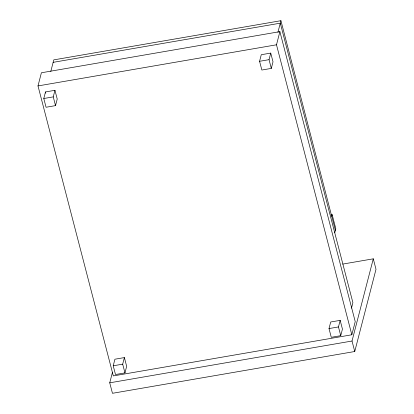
<?xml version="1.0" encoding="UTF-8"?>
<svg xmlns="http://www.w3.org/2000/svg" width="414" height="414" viewBox="0 0 414 414"><rect width="100%" height="100%" fill="white"/><g stroke="black" fill="none" stroke-linecap="round" stroke-linejoin="round"><path stroke-width="0.62" d="M37.995 85.931L41.395 72.776L279.895 31.64L355.233 321.626L351.828 334.781L113.327 375.917L37.995 85.931L276.495 44.795L279.895 31.64M43.791 98.516L45.488 91.939L54.953 90.309L57.225 99.039L55.523 105.617L46.057 107.252L43.791 98.516L53.251 96.881L54.953 90.309M50.782 71.477L53.779 59.88L280.925 20.7L335.381 230.329M113.224 365.79L114.921 359.212L124.386 357.582L126.658 366.318L124.956 372.895L115.49 374.525L113.224 365.79L122.689 364.16L124.386 357.582M342.756 264.085L373.283 258.822L376.005 269.302L354.746 351.512L112.458 393.3L109.736 382.821L112.473 372.233M259.573 61.298L261.275 54.72L270.74 53.09L273.007 61.821L271.31 68.398L261.845 70.033L259.573 61.298L269.038 59.663L270.74 53.09M277.923 32.302L280.925 20.7M331.754 216.351L332.178 214.706L330.905 214.928M334.745 232.792L335.806 228.683L332.178 214.706M329.006 328.571L330.708 321.994L340.173 320.364L342.44 329.099L340.743 335.676L331.278 337.306L329.006 328.571L338.471 326.941L340.173 320.364M351.481 308.151L352.899 302.67L280.288 23.168L53.142 62.343M354.746 351.512L352.019 341.027L373.283 258.822M109.736 382.821L352.019 341.027M276.495 44.795L351.828 334.781M269.038 59.663L271.31 68.398M338.471 326.941L340.743 335.676M53.251 96.881L55.523 105.617M122.689 364.16L124.956 372.895M45.488 91.939L45.814 93.186"/></g></svg>
